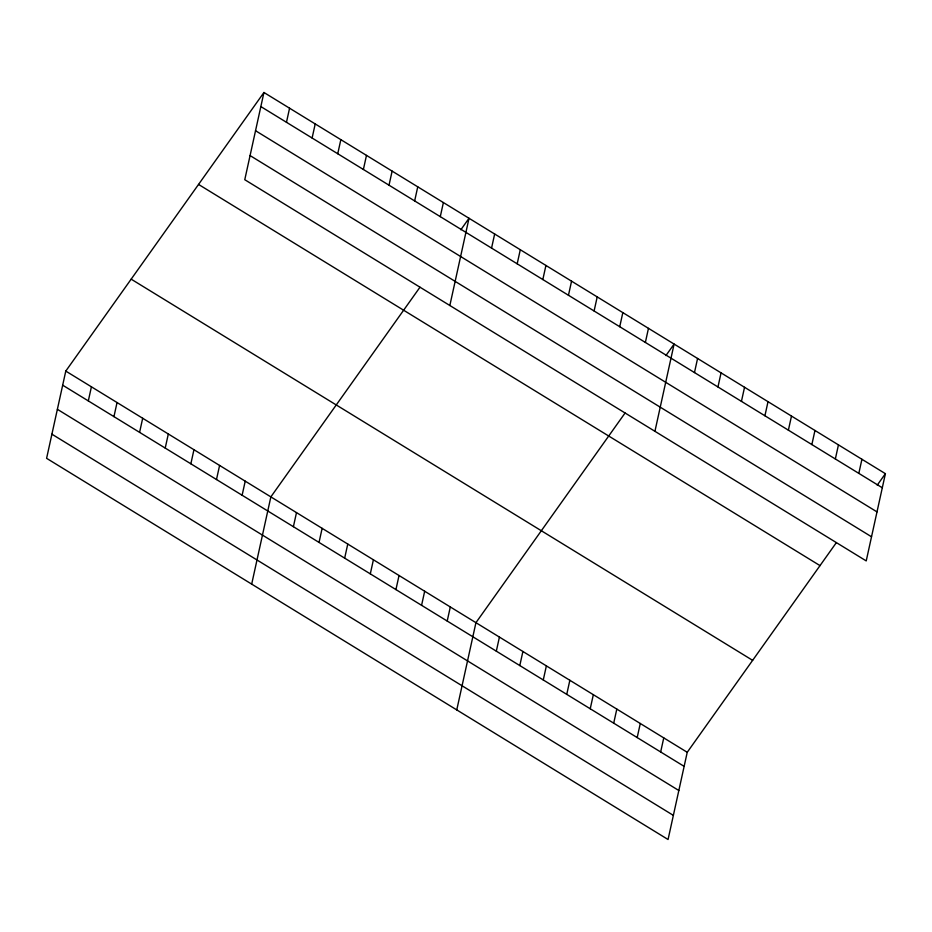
<?xml version="1.0" encoding="UTF-8"?>
<svg xmlns="http://www.w3.org/2000/svg" width="932" height="932" viewBox="0 0 932 932"><rect width="100%" height="100%" fill="white"/><g stroke="black" fill="none" stroke-linecap="round" stroke-linejoin="round"><path stroke-width="1.4" d="M263.942 92.489L244.767 179.713L866.224 560.913L885.4 473.677L263.942 92.489L65.776 371.087L46.6 458.323L668.058 839.511L687.234 752.287L836.354 542.634M88.319 400.9L91.418 386.815M113.949 416.627L117.048 402.542M139.59 432.355L142.689 418.27M165.22 448.082L168.319 433.986M190.862 463.798L193.949 449.713M286.474 122.302L289.572 108.205M216.492 479.526L219.591 465.441M312.115 138.018L315.214 123.933M242.122 495.253L245.221 481.157M337.745 153.745L340.844 139.66M251.687 584.108L270.863 496.884L419.971 287.231M363.387 169.473L366.486 155.388M293.394 526.697L296.493 512.612M389.017 185.2L392.116 171.104M319.035 542.424L322.134 528.339M414.658 200.916L417.746 186.831M344.665 558.152L347.764 544.055M440.288 216.643L443.387 202.559M370.307 573.867L373.406 559.783M449.841 305.51L469.017 218.274L460.851 229.773M395.937 589.595L399.036 575.51M491.56 248.087L494.659 234.002M421.579 605.322L424.677 591.238M517.19 263.814L520.289 249.729M447.209 621.05L450.307 606.953M542.832 279.542L545.931 265.457M456.762 709.904L475.937 622.681L625.057 413.027M568.462 295.269L571.561 281.173M496.325 651.165L499.424 637.08M594.103 310.985L597.202 296.9M519.8 665.564L522.899 651.48M619.733 326.713L622.832 312.628M543.274 679.976L546.373 665.879M566.749 694.375L569.848 680.278M645.375 342.44L648.462 328.355M590.236 708.774L593.335 694.689M654.928 431.306L674.104 344.071L665.926 355.57M613.71 723.174L616.809 709.089M694.48 372.567L697.579 358.471M637.185 737.573L640.284 723.488M717.966 386.966L721.053 372.882M660.66 751.973L663.759 737.888M741.441 401.366L744.54 387.281M764.916 415.765L768.015 401.68M788.39 430.165L791.489 416.08M811.865 444.564L814.964 430.479M835.352 458.963L838.451 444.879M858.826 473.363L861.925 459.278M877.222 485.176L885.4 473.677M260.844 106.574L882.301 487.774M255.531 130.713L877 511.901M250.067 155.574L871.525 536.774M198.551 184.431L820.009 565.619M131.167 279.157L752.637 660.345M65.776 371.087L687.234 752.287M62.677 385.184L684.146 766.372M57.376 409.311L678.834 790.511M51.912 434.184L673.37 815.384"/></g></svg>
